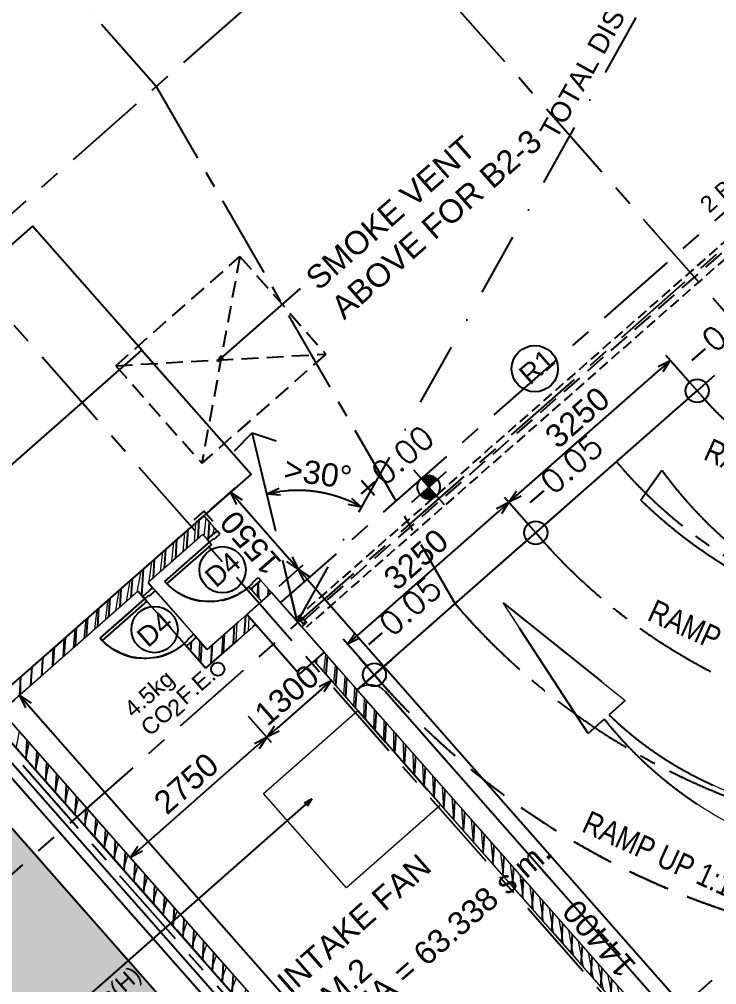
# Model space of a CAD drawing. Header units: millimetres. Extents: x 833946797 to 834440930, y 817746008 to 818399503.
# Drawn here: x 834320996 to 834331537, y 817934762 to 817949363 of the extents above; entities that cross this region are included whole.
import ezdxf

# ---------------------------------------------------------------- set-up
doc = ezdxf.new("R2010")
doc.units = ezdxf.units.MM
doc.header["$LTSCALE"] = 100
for name, pattern in [('CENTER', [2, 1.25, -0.25, 0.25, -0.25]), ('DASHDOT2', [12.7, 6.35, -3.175, 0, -3.175]), ('Grid Line', [22.225, 12.7, -3.175, 3.175, -3.175]), ('Hidden', [9.525, 6.35, -3.175]), ('HIDDEN2', [4.7625, 3.175, -1.5875]), ('HIDDENX2', [19.05, 12.7, -6.35])]:
    doc.linetypes.add(name, pattern=pattern)
for name, color, linetype in [('+C-160', 160, 'Hidden'), ('A-COLS', 3, 'Continuous'), ('DLN020__', 6, 'Continuous'), ('DLN030_1', 1, 'Continuous'), ('DLN030_2', 1, 'Continuous'), ('DLN0401_', 7, 'Continuous'), ('DLN0403__Room Name', 7, 'Continuous'), ('DLN040__', 3, 'Continuous'), ('DLN060__', 7, 'Continuous'), ('DLN220__', 7, 'Continuous'), ('DLN325__', 7, 'Continuous'), ('DLN580__', 4, 'Continuous'), ('DLN660', 1, 'Continuous'), ('DLN810__', 1, 'Continuous'), ('FITDOOR', 7, 'Continuous'), ('LEVEL', 7, 'Continuous'), ('MOE', 6, 'DASHDOT2')]:
    doc.layers.add(name, color=color, linetype=linetype)
for name, color, linetype, lineweight in [('3B50A-DLN-ARC-DWG-1002-P00-LB02$0$A-WALL', 7, 'Continuous', 9), ('A-DOOR', 6, 'Continuous', 9), ('A-PLINTH', 2, 'Continuous', 9), ('A-WALL', 7, 'Continuous', 9), ('A829_ROAD', 1, 'Continuous', 0), ('CORNER GUARD', 2, 'Continuous', 50), ('Revision', 1, 'Continuous', 9)]:
    doc.layers.add(name, color=color, linetype=linetype, lineweight=lineweight)
doc.styles.add('romans', font='romans.shx')
doc.styles.get("Standard").update_dxf_attribs({"font": 'swiss.ttf'})
doc.styles.add('Swis721tBT', font='swissl.ttf')
doc.dimstyles.new('INTDIM', dxfattribs={"dimtxt": 200, "dimasz": 125, "dimexe": 100, "dimexo": 150, "dimgap": 80, "dimtad": 1, "dimdec": 0, "dimzin": 9, "dimdsep": 46, "dimtxsty": 'Swis721tBT', "dimblk": 'OPEN30', "dimcen": -125, "dimclrd": 256, "dimclre": 256, "dimclrt": 2, "dimaunit": 1, "dimadec": 1, "dimazin": 0, "dimtfac": 0.444444, "dimtdec": 0, "dimtix": 1, "dimtmove": 2, "dimatfit": 3, "dimldrblk": 'OPEN30', "dimfxl": 0, "dimtolj": 1, "dimlwd": -1, "dimlwe": -1, "dimarcsym": 0})
doc.dimstyles.new('INTDIM350', dxfattribs={"dimtxt": 350, "dimasz": 200, "dimexe": 100, "dimexo": 150, "dimgap": 100, "dimtad": 1, "dimdec": 0, "dimzin": 9, "dimdsep": 46, "dimtxsty": 'Swis721tBT', "dimblk": 'OPEN30', "dimcen": -125, "dimclrd": 256, "dimclre": 256, "dimclrt": 2, "dimaunit": 1, "dimadec": 1, "dimazin": 0, "dimtfac": 0.444444, "dimtdec": 0, "dimtix": 1, "dimtmove": 2, "dimatfit": 3, "dimldrblk": 'OPEN30', "dimfxl": 0, "dimtolj": 1, "dimlwd": -1, "dimlwe": -1, "dimarcsym": 0})
pattern_1 = [(86.350195828, (-1e-07, 1e-07), (-158.428018635, 10.105711821), [])]

# ---------------------------------------------------------------- blocks, each defined once
blk = doc.blocks.new('_Open30')
at = {"color": 0, "linetype": 'ByBlock', "lineweight": -2}
for p, q in [((-1, 0.268), (0, 0)), ((0, 0), (-1, -0.268)), ((0, 0), (-1, 0))]:
    blk.add_line(p, q, dxfattribs=at)
blk = doc.blocks.new('*D31')
at = {"layer": 'Defpoints', "color": 0}
for p in [(834269377, 817985820), (834268235, 817984815), (834325665, 817921862)]:
    blk.add_point(p, dxfattribs=at)
at = {"layer": 'DLN030_1', "linetype": 'Continuous'}
for p, q in [((834269264, 817985721), (834268160, 817984749)), ((834324391, 817921007), (834268367, 817984665)), ((834325552, 817921763), (834324448, 817920791))]:
    blk.add_line(p, q, dxfattribs=at)
at = {"layer": 'DLN030_1', "xscale": 200, "yscale": 200, "zscale": 200}
for p, rotation in [((834268235, 817984815), 131.3501965874743), ((834324523, 817920857), 311.3501965874743)]:
    blk.add_blockref('_Open30', p, dxfattribs=dict(at, rotation=rotation))
at = {"layer": 'DLN030_1', "color": 2, "insert": (834295471, 817953436), "char_height": 400, "attachment_point": 5, "rotation": 311.3502, "style": 'Swis721tBT'}
blk.add_mtext('\\A1;85200', dxfattribs=at)
blk = doc.blocks.new('*D87')
at = {"layer": 'Defpoints', "color": 0}
for p in [(834269376, 817985821), (834268235, 817984816), (834325664, 817921862)]:
    blk.add_point(p, dxfattribs=at)
at = {"layer": 'DLN030_1', "linetype": 'Continuous'}
for p, q in [((834269264, 817985721), (834268159, 817984750)), ((834324391, 817921007), (834268367, 817984666)), ((834325552, 817921763), (834324448, 817920791))]:
    blk.add_line(p, q, dxfattribs=at)
at = {"layer": 'DLN030_1', "xscale": 200, "yscale": 200, "zscale": 200}
for p, rotation in [((834268235, 817984816), 131.3501965866839), ((834324523, 817920857), 311.3501965866839)]:
    blk.add_blockref('_Open30', p, dxfattribs=dict(at, rotation=rotation))
at = {"layer": 'DLN030_1', "color": 2, "insert": (834295471, 817953436), "char_height": 400, "attachment_point": 5, "rotation": 311.3502, "style": 'Swis721tBT'}
blk.add_mtext('\\A1;85200', dxfattribs=at)
blk = doc.blocks.new('DLN_Parking - Parking - 2500 x 5000 _WL_-V1-Car Park_B2_F')
at = {"layer": 'DLN660'}
for p, q in [((0, 0), (0, 5000)), ((0, 5000), (2500, 5000)), ((2500, 5000), (2500, 0))]:
    blk.add_line(p, q, dxfattribs=at)
blk = doc.blocks.new('DR1CD')
at = {"layer": 'FITDOOR'}
for p, q in [((0, 1), (45, 1)), ((0, 1), (0, 0)), ((45, 0), (45, 1)), ((0, 0), (45, 0))]:
    blk.add_line(p, q, dxfattribs=at)
blk = doc.blocks.new('DR1CM')
at = {"layer": 'FITDOOR', "color": 6}
blk.add_arc((0, 0), 1, 0, 90, dxfattribs=at)
blk = doc.blocks.new('DLN-Single Door - Opening 2 - 950 x2138 _WH_-1922936-Car Park_B2_F')
at = {"layer": 'A-WALL', "lineweight": 25}
for p, q in [((-500, -100), (-500, 100)), ((500, -100), (500, 100))]:
    blk.add_line(p, q, dxfattribs=at)
at = {"layer": 'FITDOOR'}
for p, q in [((-437, 100), (-500, 100)), ((-500, 63), (-500, 100)), ((-488, 63), (-500, 63)), ((-437, -25), (-437, 100)), ((438, 100), (500, 100)), ((438, -25), (438, 100)), ((488, 63), (500, 63)), ((500, 63), (500, 100)), ((-500, -100), (-500, -63)), ((-488, -63), (-500, -63)), ((-450, -100), (-500, -100)), ((-450, -100), (-450, -25)), ((-437, -25), (-450, -25)), ((438, -25), (450, -25)), ((450, -100), (450, -25)), ((450, -100), (500, -100)), ((488, -63), (500, -63)), ((500, -100), (500, -63))]:
    blk.add_line(p, q, dxfattribs=at)
at = {"layer": 'DLN325__', "extrusion": (0, 0, -1), "yscale": 899.9999999999994, "zscale": -0.9999999999999993, "rotation": 179.9999999980843}
blk.add_blockref('DR1CD', (450, -100), dxfattribs=at)
at = {"layer": 'DLN325__', "extrusion": (0, 0, -1), "xscale": 899.9999999999986, "yscale": 899.9999999999986, "zscale": -899.9999999999986, "rotation": 179.9999999980843}
blk.add_blockref('DR1CM', (450, -100), dxfattribs=at)
blk = doc.blocks.new('DLN-Single Door - Opening 5 -  950 x 2025 _WH_-1665005-Car Park_B2_F')
at = {"layer": 'A-DOOR', "rotation": 359.9999999999991}
blk.add_blockref('DLN-Single Door - Opening 2 - 950 x2138 _WH_-1922936-Car Park_B2_F', (5, 0), dxfattribs=at)
blk = doc.blocks.new('*D78')
at = {"layer": 'Defpoints', "color": 0}
for p in [(834328397, 817942058), (834328802, 817941597), (834326363, 817939450)]:
    blk.add_point(p, dxfattribs=at)
at = {"layer": 'DLN030_2', "linetype": 'Continuous'}
for p, q in [((834328703, 817941709), (834328331, 817942133)), ((834326107, 817940043), (834328247, 817941925)), ((834326264, 817939562), (834325891, 817939986))]:
    blk.add_line(p, q, dxfattribs=at)
at = {"layer": 'DLN030_2', "xscale": 200, "yscale": 200, "zscale": 200}
for p, rotation in [((834328397, 817942058), 41.35019207425398), ((834325957, 817939910), 221.350192074254)]:
    blk.add_blockref('_Open30', p, dxfattribs=dict(at, rotation=rotation))
at = {"layer": 'DLN030_2', "color": 2, "insert": (834326992, 817941194), "char_height": 350, "attachment_point": 5, "rotation": 41.3502, "style": 'Swis721tBT'}
blk.add_mtext('\\A1;3250', dxfattribs=at)
blk = doc.blocks.new('*D79')
at = {"layer": 'Defpoints', "color": 0}
for p in [(834330836, 817944205), (834331242, 817943744), (834328802, 817941597)]:
    blk.add_point(p, dxfattribs=at)
at = {"layer": 'DLN030_2', "linetype": 'Continuous'}
for p, q in [((834331143, 817943856), (834330770, 817944280)), ((834328547, 817942190), (834330686, 817944073)), ((834328703, 817941709), (834328331, 817942133))]:
    blk.add_line(p, q, dxfattribs=at)
at = {"layer": 'DLN030_2', "xscale": 200, "yscale": 200, "zscale": 200}
for p, rotation in [((834330836, 817944205), 41.35019207425398), ((834328397, 817942058), 221.350192074254)]:
    blk.add_blockref('_Open30', p, dxfattribs=dict(at, rotation=rotation))
at = {"layer": 'DLN030_2', "color": 2, "insert": (834329432, 817943341), "char_height": 350, "attachment_point": 5, "rotation": 41.3502, "style": 'Swis721tBT'}
blk.add_mtext('\\A1;3250', dxfattribs=at)
blk = doc.blocks.new('ELEX')
at = {"layer": 'LEVEL'}
for p, q in [((0, 0.5), (0, -0.5)), ((0.5, 0), (-0.5, 0))]:
    blk.add_line(p, q, dxfattribs=at)
blk.add_circle((0, 0), 0.25, dxfattribs=at)
at = {"layer": 'LEVEL', "style": 'romans'}
blk.add_attdef('ELEX', (0.257, 0.354), '', height=0.5, dxfattribs=at)
blk = doc.blocks.new('*X5')
at = {"color": 0}
for p, q in [((45956, 42700), (46156, 42700)), ((45956, 42694), (46156, 42694)), ((45957, 42688), (46156, 42688)), ((45957, 42681), (46156, 42681)), ((45958, 42675), (46156, 42675)), ((45959, 42669), (46156, 42669)), ((45960, 42662), (46156, 42662)), ((45962, 42656), (46156, 42656)), ((45964, 42650), (46156, 42650)), ((45965, 42644), (46156, 42644)), ((45968, 42638), (46156, 42638)), ((45970, 42631), (46156, 42631)), ((45973, 42625), (46156, 42625)), ((45975, 42619), (46156, 42619)), ((45978, 42612), (46156, 42612)), ((45982, 42606), (46156, 42606)), ((45986, 42600), (46156, 42600)), ((45990, 42594), (46156, 42594)), ((45994, 42588), (46156, 42588)), ((45999, 42581), (46156, 42581)), ((46004, 42575), (46156, 42575)), ((46009, 42569), (46156, 42569)), ((46015, 42562), (46156, 42562)), ((46022, 42556), (46156, 42556)), ((46029, 42550), (46156, 42550)), ((46037, 42544), (46156, 42544)), ((46047, 42538), (46156, 42538)), ((46057, 42531), (46156, 42531)), ((46069, 42525), (46156, 42525)), ((46083, 42519), (46156, 42519)), ((46102, 42512), (46156, 42512)), ((46133, 42506), (46156, 42506))]:
    blk.add_line(p, q, dxfattribs=at)
blk = doc.blocks.new('*X4')
at = {"color": 0}
for p, q in [((46156, 42900), (46200, 42900)), ((46156, 42894), (46222, 42894)), ((46156, 42888), (46238, 42888)), ((46156, 42881), (46250, 42881)), ((46156, 42875), (46261, 42875)), ((46156, 42869), (46271, 42869)), ((46156, 42862), (46279, 42862)), ((46156, 42856), (46287, 42856)), ((46156, 42850), (46294, 42850)), ((46156, 42844), (46300, 42844)), ((46156, 42838), (46306, 42838)), ((46156, 42831), (46311, 42831)), ((46156, 42825), (46316, 42825)), ((46156, 42819), (46320, 42819)), ((46156, 42812), (46324, 42812)), ((46156, 42806), (46328, 42806)), ((46156, 42800), (46332, 42800)), ((46156, 42794), (46335, 42794)), ((46156, 42788), (46338, 42788)), ((46156, 42781), (46341, 42781)), ((46156, 42775), (46343, 42775)), ((46156, 42769), (46345, 42769)), ((46156, 42762), (46347, 42762)), ((46156, 42756), (46349, 42756)), ((46156, 42750), (46351, 42750)), ((46156, 42744), (46352, 42744)), ((46156, 42738), (46353, 42738)), ((46156, 42731), (46354, 42731)), ((46156, 42725), (46355, 42725)), ((46156, 42719), (46355, 42719)), ((46156, 42712), (46356, 42712)), ((46156, 42706), (46356, 42706))]:
    blk.add_line(p, q, dxfattribs=at)
blk = doc.blocks.new('ELFIN')
at = {"layer": 'LEVEL'}
for p, q in [((0, 0.5), (0, 0)), ((0, 0), (-0.5, 0)), ((0, 0), (0, -0.5)), ((0.5, 0), (0, 0))]:
    blk.add_line(p, q, dxfattribs=at)
for start, end in [(90, 180), (0, 90), (180, 270), (270, 0)]:
    blk.add_arc((0, 0), 0.25, start, end, dxfattribs=at)
at = {"layer": 'LEVEL', "xscale": 0.00125, "yscale": 0.00125, "zscale": 0.00125}
for name in ['*X4', '*X5']:
    blk.add_blockref(name, (-57.695, -53.381), dxfattribs=at)
at = {"layer": 'LEVEL', "style": 'romans'}
blk.add_attdef('ELFIN', (0.254, 0.347), '', height=0.5, dxfattribs=at)
blk = doc.blocks.new('CORNER GUARD')
at = {"layer": 'CORNER GUARD', "color": 0, "const_width": 20}
blk.add_lwpolyline([(-150, -50), (50, -50), (50, 150)], dxfattribs=at)
at = {"layer": 'Defpoints', "color": 0}
blk.add_lwpolyline([(-150, 0), (0, 0), (0, 150)], dxfattribs=at)
blk = doc.blocks.new('*D106')
at = {"layer": 'Defpoints', "color": 0, "ltscale": 1.5}
for p in [(834334355, 817956590, 0), (834324515, 817943109, 0), (834325714, 817942170), (834325198, 817940249, 0), (834325198, 817940249, 0)]:
    blk.add_point(p, dxfattribs=at)
at = {"layer": 'MOE', "linetype": 'Continuous', "ltscale": 1.5}
blk.add_arc((834325198, 817940249), 1989, 66.5005, 97.6704, dxfattribs=at)
at = {"layer": 'MOE', "ltscale": 1.5, "xscale": 200, "yscale": 200, "zscale": 200}
for p, rotation in [((834324736, 817942184), 190.5522464607608), ((834326170, 817941984), 333.6185792640462)]:
    blk.add_blockref('_Open30', p, dxfattribs=dict(at, rotation=rotation))
at = {"layer": 'MOE', "color": 2, "ltscale": 1.5, "insert": (834325511, 817942496), "char_height": 350, "attachment_point": 5, "rotation": 352.0854, "style": 'Swis721tBT'}
blk.add_mtext('\\A1;{\\C1;>30%%D}', dxfattribs=at)
blk = doc.blocks.new('A$C029C5A43')
at = {"layer": '+C-160'}
for p, q in [((22171, 90066), (22171, 6566)), ((22371, 6566), (22371, 90066)), ((21521, 46116, 0), (21521, 6065, 0)), ((22021, 45595, 0), (22021, 6566, 0)), ((27771, 28065), (22771, 28065)), ((27771, 25565), (27771, 28065)), ((22771, 25565), (27771, 25565)), ((22771, 25565), (27771, 25565)), ((27771, 25565), (27771, 23065)), ((26671, 23115), (26871, 23115)), ((26871, 23115), (26871, 22915)), ((27771, 23065), (22771, 23065)), ((22936, 22865), (23135, 23064)), ((23160, 22865), (23360, 23064)), ((23384, 22865), (23584, 23064)), ((23609, 22865), (23809, 23064)), ((23833, 22865), (24033, 23064)), ((24058, 22865), (24258, 23064)), ((24282, 22865), (24482, 23064)), ((24507, 22865), (24707, 23064)), ((24731, 22865), (24931, 23064)), ((24956, 22865), (25156, 23064)), ((25180, 22865), (25380, 23064)), ((25321, 22781), (25605, 23064)), ((25629, 22865), (25829, 23064)), ((25854, 22865), (26054, 23064)), ((26078, 22865), (26278, 23064)), ((26303, 22865), (26503, 23064)), ((26528, 22865), (26727, 23064)), ((26647, 22759), (26821, 22934)), ((26671, 23065), (26821, 23065)), ((26821, 23065), (26821, 22915)), ((25321, 22865), (25321, 22740)), ((25521, 22865), (25521, 22740)), ((24421, 22710), (24421, 22665)), ((24421, 22710), (25321, 22710)), ((25321, 22665), (24421, 22665)), ((25321, 22760), (25358, 22760)), ((25321, 22710), (25321, 22760)), ((25321, 21810), (25321, 22710)), ((25321, 22710), (25396, 22710)), ((25321, 22710), (25321, 22665)), ((25358, 22748), (25358, 22760)), ((25396, 22697), (25396, 22710)), ((25396, 22697), (25521, 22697)), ((25483, 22748), (25483, 22760)), ((25483, 22760), (25521, 22760)), ((25521, 22697), (25521, 22760)), ((25521, 22697), (25521, 21822)), ((25721, 22710), (25721, 22665)), ((25721, 22710), (26621, 22710)), ((26621, 22665), (25721, 22665)), ((26621, 22760), (26658, 22760)), ((26621, 22710), (26621, 22760)), ((26621, 22710), (26696, 22710)), ((26621, 22710), (26621, 22665)), ((26658, 22748), (26658, 22760)), ((26696, 22697), (26696, 22710)), ((26696, 22697), (26821, 22697)), ((26783, 22748), (26783, 22760)), ((26783, 22760), (26821, 22760)), ((26821, 22697), (26821, 22760)), ((22372, 22076), (22571, 22276)), ((22372, 21852), (22571, 22051)), ((22372, 21627), (22571, 21827)), ((25321, 21810), (25321, 21760)), ((25321, 21810), (25396, 21810)), ((25321, 21790), (25321, 21316)), ((25321, 21760), (25358, 21760)), ((25321, 21658), (25422, 21759)), ((25358, 21772), (25358, 21760)), ((25396, 21822), (25521, 21822)), ((25396, 21822), (25396, 21810)), ((25483, 21772), (25483, 21760)), ((25483, 21760), (25521, 21760)), ((25521, 21822), (25521, 21760)), ((25521, 21790), (25521, 21516)), ((26621, 21810), (26621, 21760)), ((26621, 21810), (26696, 21810)), ((26621, 21760), (26658, 21760)), ((26621, 21611), (26769, 21759)), ((26658, 21772), (26658, 21760)), ((26696, 21822), (26821, 21822)), ((26696, 21822), (26696, 21810)), ((26783, 21772), (26783, 21760)), ((26783, 21760), (26821, 21760)), ((26821, 21822), (26821, 21760)), ((25321, 21434), (25521, 21634)), ((22372, 21403), (22571, 21602)), ((25427, 21315), (25627, 21515)), ((25521, 21516), (26321, 21516)), ((25652, 21315), (25852, 21515)), ((25876, 21315), (26076, 21515)), ((26101, 21315), (26301, 21515)), ((26321, 20316, 0), (26321, 21516, 0)), ((26321, 21516, 0), (26821, 21516, 0)), ((26321, 20316, 0), (26321, 21516, 0)), ((26321, 21516, 0), (26821, 21516, 0)), ((26750, 21515), (26821, 21587)), ((26821, 21516, 0), (26821, 20316, 0)), ((26821, 21516, 0), (26821, 20316, 0)), ((22372, 21178), (22571, 21378)), ((25321, 21316), (26321, 21316)), ((22372, 20954), (22571, 21153)), ((22372, 20729), (22571, 20929)), ((26821, 20927), (26921, 20927)), ((26821, 20827), (26821, 20927)), ((26921, 20902), (26871, 20902)), ((26871, 20902), (26871, 20852)), ((26921, 20927), (26921, 20902)), ((26921, 20827), (26821, 20827)), ((26871, 20852), (26921, 20852)), ((26921, 20852), (26921, 20827)), ((22372, 20505), (22571, 20704)), ((22372, 20280), (22571, 20480)), ((26821, 20316, 0), (26321, 20316, 0)), ((26821, 20316, 0), (26321, 20316, 0)), ((26621, 20264), (26672, 20315)), ((22372, 20056), (22571, 20255)), ((26621, 20040), (26821, 20240)), ((27167, 19707), (27167, 20271)), ((27367, 20171), (30217, 20171)), ((30417, 19707), (30417, 20271)), ((30417, 19707), (30417, 20271)), ((30617, 20171), (33467, 20171)), ((33667, 19707), (33667, 20271)), ((22372, 19831), (22571, 20031)), ((26621, 19815), (26821, 20015)), ((22372, 19607), (22571, 19806)), ((26621, 19591), (26821, 19791)), ((22372, 19382), (22571, 19582)), ((26621, 19366), (26821, 19566)), ((26821, 19557), (33667, 19557)), ((33667, 19415), (33667, 19557)), ((22372, 19158), (22571, 19357)), ((26621, 19142), (26821, 19342)), ((26621, 19315), (26621, 17415)), ((22372, 18933), (22571, 19133)), ((27121, 7415), (27121, 19257)), ((26621, 18917), (26821, 19117)), ((22372, 18709), (22571, 18908)), ((26621, 18693), (26821, 18893)), ((22372, 18484), (22571, 18684)), ((26621, 18468), (26821, 18668)), ((22372, 18260), (22571, 18459)), ((26621, 18244), (26821, 18444)), ((22372, 18035), (22571, 18235)), ((26621, 18019), (26821, 18219)), ((22372, 17811), (22571, 18010)), ((26621, 17795), (26821, 17995)), ((22372, 17586), (22571, 17786)), ((26621, 17570), (26821, 17770)), ((22372, 17362), (22571, 17561)), ((26621, 17346), (26821, 17546)), ((26621, 17121), (26821, 17321)), ((26621, 16896), (26821, 17096)), ((26621, 16672), (26821, 16872)), ((26621, 16447), (26821, 16647)), ((26621, 16223), (26821, 16423)), ((26621, 15998), (26821, 16198)), ((26621, 15774), (26821, 15974)), ((26621, 15549), (26821, 15749)), ((26621, 15325), (26821, 15525)), ((26621, 15100), (26821, 15300)), ((26621, 14876), (26821, 15076)), ((26621, 14651), (26821, 14851)), ((26621, 14427), (26821, 14627)), ((26621, 14202), (26821, 14402)), ((26621, 13978), (26821, 14178)), ((26621, 13753), (26821, 13953)), ((26621, 13529), (26821, 13729))]:
    blk.add_line(p, q, dxfattribs=at)
at = {"layer": '+C-160', "lineweight": 18}
for p, q in [((22371, 45349, 0), (22372, 6566, 0)), ((26821, 23065), (22372, 23065, 0)), ((26821, 23065), (26821, 22760)), ((22571, 22865), (22571, 6566)), ((25321, 22865), (22571, 22865)), ((22571, 7766), (22571, 22865)), ((26621, 22865), (25521, 22865)), ((26621, 22865), (26621, 22760)), ((26821, 22697), (26821, 22865)), ((26621, 22760), (26821, 22760)), ((26821, 21760), (26621, 21760)), ((26621, 21760), (26621, 21516)), ((26621, 21760), (26621, 21516)), ((26821, 21760), (26821, 21516)), ((26321, 21516), (26821, 21516)), ((26321, 20316), (26321, 21516)), ((26821, 21516), (26821, 20316)), ((26821, 20316), (26321, 20316)), ((26621, 13315), (26621, 20316)), ((26821, 13315), (26821, 20316))]:
    blk.add_line(p, q, dxfattribs=at)
at = {"layer": '+C-160', "linetype": 'HIDDENX2', "ltscale": 0.2}
for p, q in [((27321, 25649, 0), (29821, 25649, 0)), ((27321, 25649, 0), (27321, 23682, 0)), ((27321, 25649, 0), (29821, 23682, 0)), ((29821, 25649, 0), (27321, 23682, 0)), ((29821, 25649, 0), (29821, 23682, 0)), ((29821, 23682, 0), (27321, 23682, 0))]:
    blk.add_line(p, q, dxfattribs=at)
at = {"layer": '+C-160', "ltscale": 1.5}
for p, q in [((26821, 20927), (28198, 23525)), ((27815, 23497), (28198, 23525)), ((28198, 23525), (28389, 23193))]:
    blk.add_line(p, q, dxfattribs=at)
at = {"layer": '+C-160', "lineweight": 25}
for p, q in [((25321, 22760), (25521, 22760)), ((26621, 22760), (26821, 22760)), ((25321, 21760), (25521, 21760)), ((26621, 21760), (26821, 21760))]:
    blk.add_line(p, q, dxfattribs=at)
at = {"layer": '+C-160', "linetype": 'ByBlock', "lineweight": -2}
for p, q in [((27897, 22536, 0), (27752, 22684, 0)), ((27752, 22684, 0), (27951, 22628, 0)), ((27752, 22684, 0), (27924, 22582, 0)), ((28697, 21587, 0), (28621, 21772, 0)), ((28671, 21792, 0), (28697, 21587, 0)), ((28697, 21587, 0), (28572, 21752, 0)), ((27167, 20171), (27367, 20225)), ((27367, 20117), (27167, 20171)), ((27167, 20171), (27367, 20171)), ((30217, 20225), (30417, 20171)), ((30417, 20171), (30217, 20117)), ((30417, 20171), (30217, 20171)), ((30417, 20171), (30617, 20225)), ((30617, 20117), (30417, 20171)), ((30417, 20171), (30617, 20171)), ((33467, 20225), (33667, 20171)), ((33667, 20171), (33467, 20117)), ((33667, 20171), (33467, 20171))]:
    blk.add_line(p, q, dxfattribs=at)
at = {"layer": '+C-160', "linetype": 'Hidden', "ltscale": 0.25}
for p, q in [((37221, 20977), (26871, 20977)), ((37221, 20777), (26871, 20777))]:
    blk.add_line(p, q, dxfattribs=at)
at = {"layer": '+C-160', "linetype": 'Hidden', "ltscale": 0.5}
blk.add_line((37221, 20877), (26871, 20877), dxfattribs=at)
at = {"layer": '+C-160', "linetype": 'HIDDEN2'}
blk.add_line((33667, 19557), (33667, 19615), dxfattribs=at)
at = {"layer": '+C-160', "linetype": 'Hidden'}
blk.add_line((27167, 19415), (27167, 19557), dxfattribs=at)
at = {"layer": '+C-160', "linetype": 'CENTER', "ltscale": 10}
for p, q in [((28792, 19415), (28792, 19557)), ((30417, 19415), (30417, 19557)), ((32042, 19415), (32042, 19557))]:
    blk.add_line(p, q, dxfattribs=at)
at = {"layer": '+C-160', "ltscale": 3}
for p, q in [((29006, 16752), (29347, 19090)), ((29347, 19090), (29756, 16763)), ((32471, 19003), (31935, 18879)), ((29331, 16757), (29006, 16752)), ((29756, 16763), (29430, 16758))]:
    blk.add_line(p, q, dxfattribs=at)
at = {"layer": '+C-160'}
for centre, radius, end in [((25321, 22710), 900, 270), ((26621, 22710), 900, 270), ((39167, 19415), 5500, 280.9535)]:
    blk.add_arc(centre, radius, 180, end, dxfattribs=at)
at = {"layer": '+C-160', "ltscale": 1.5}
blk.add_arc((26821, 20927, 0), 1989, 25.1503, 56.3202, dxfattribs=at)
at = {"layer": '+C-160', "lineweight": 18}
blk.add_arc((26821, 19257), 300, 360, 90, dxfattribs=at)
at = {"layer": '+C-160', "linetype": 'Hidden'}
blk.add_arc((39167, 19415), 12000, 180, 270, dxfattribs=at)
at = {"layer": '+C-160', "linetype": 'CENTER', "ltscale": 10}
for radius, end in [(10375, 276.1281), (8750, 276.1281), (7125, 280.9535)]:
    blk.add_arc((39167, 19415), radius, 180, end, dxfattribs=at)
at = {"layer": '+C-160', "ltscale": 3}
for centre, radius, start, end in [((39014, 18415), 6569, 174.8623, 202.9267), ((39323, 19466), 7411, 184.5393, 209.5367), ((35451, 16464), 6126, 177.2661, 204.7718), ((34881, 17196), 5469, 184.5947, 215.37)]:
    blk.add_arc(centre, radius, start, end, dxfattribs=at)
blk = doc.blocks.new('*D169')
at = {"layer": 'Defpoints', "color": 0}
for p in [(834325452, 817939658), (834324358, 817938933), (834324736, 817938504)]:
    blk.add_point(p, dxfattribs=at)
at = {"layer": 'DLN030_2', "linetype": 'Continuous'}
for p, q in [((834325551, 817939546), (834325778, 817939288)), ((834325562, 817939231), (834324886, 817938636)), ((834324457, 817938821), (834324802, 817938429))]:
    blk.add_line(p, q, dxfattribs=at)
at = {"layer": 'DLN030_2', "xscale": 200, "yscale": 200, "zscale": 200}
for p, rotation in [((834325712, 817939363), 41.35019583601527), ((834324736, 817938504), 221.3501958360152)]:
    blk.add_blockref('_Open30', p, dxfattribs=dict(at, rotation=rotation))
at = {"layer": 'DLN030_2', "color": 2, "insert": (834325039, 817939144), "char_height": 350, "attachment_point": 5, "rotation": 41.3502, "style": 'Swis721tBT'}
blk.add_mtext('\\A1;1300', dxfattribs=at)
blk = doc.blocks.new('*D170')
at = {"layer": 'Defpoints', "color": 0}
for p in [(834324358, 817938933), (834322671, 817936687), (834322748, 817936600)]:
    blk.add_point(p, dxfattribs=at)
at = {"layer": 'DLN030_2', "linetype": 'Continuous'}
for p, q in [((834324457, 817938821), (834324802, 817938429)), ((834324586, 817938372), (834322822, 817936819)), ((834322649, 817936713), (834322605, 817936762))]:
    blk.add_line(p, q, dxfattribs=at)
at = {"layer": 'DLN030_2', "xscale": 200, "yscale": 200, "zscale": 200}
for p, rotation in [((834324736, 817938504), 41.35019583601527), ((834322671, 817936687), 221.3501958360152)]:
    blk.add_blockref('_Open30', p, dxfattribs=dict(at, rotation=rotation))
at = {"layer": 'DLN030_2', "color": 2, "insert": (834323519, 817937806), "char_height": 350, "attachment_point": 5, "rotation": 41.3502, "style": 'Swis721tBT'}
blk.add_mtext('\\A1;2750', dxfattribs=at)
blk = doc.blocks.new('*D171')
at = {"layer": 'Defpoints', "color": 0}
for p in [(834323785, 817941854, 0), (834325213, 817941047), (834324809, 817940691)]:
    blk.add_point(p, dxfattribs=at)
at = {"layer": 'DLN030_2', "linetype": 'Continuous'}
for p, q in [((834323898, 817941953), (834324265, 817942276)), ((834324322, 817942060), (834325081, 817941197)), ((834324922, 817940790), (834325288, 817941113))]:
    blk.add_line(p, q, dxfattribs=at)
at = {"layer": 'DLN030_2', "xscale": 200, "yscale": 200, "zscale": 200}
for p, rotation in [((834324190, 817942210), 131.3501958360153), ((834325213, 817941047), 311.3501958360153)]:
    blk.add_blockref('_Open30', p, dxfattribs=dict(at, rotation=rotation))
at = {"layer": 'DLN030_2', "color": 2, "insert": (834324492, 817941444), "char_height": 350, "attachment_point": 5, "rotation": 131.3502, "style": 'Swis721tBT'}
blk.add_mtext('\\A1;1550', dxfattribs=at)
blk = doc.blocks.new('*D172')
at = {"layer": 'Defpoints', "color": 0}
for p in [(834324809, 817940691), (834334727, 817930237), (834334581, 817930109)]:
    blk.add_point(p, dxfattribs=at)
at = {"layer": 'DLN030_2', "linetype": 'Continuous'}
for p, q in [((834324922, 817940790), (834325288, 817941113)), ((834325345, 817940897), (834334595, 817930387)), ((834334694, 817930208), (834334802, 817930303))]:
    blk.add_line(p, q, dxfattribs=at)
at = {"layer": 'DLN030_2', "xscale": 200, "yscale": 200, "zscale": 200}
for p, rotation in [((834325213, 817941047), 131.3501958360153), ((834334727, 817930237), 311.3501958360153)]:
    blk.add_blockref('_Open30', p, dxfattribs=dict(at, rotation=rotation))
at = {"layer": 'DLN030_2', "color": 2, "insert": (834329760, 817935457), "char_height": 350, "attachment_point": 5, "rotation": 131.3502, "style": 'Swis721tBT'}
blk.add_mtext('\\A1;14400', dxfattribs=at)
blk = doc.blocks.new('*D173')
at = {"layer": 'Defpoints', "color": 0}
for p in [(834321001, 817939137), (834330976, 817927803), (834330703, 817927562)]:
    blk.add_point(p, dxfattribs=at)
at = {"layer": 'DLN030_2', "linetype": 'Continuous'}
for p, q in [((834320888, 817939038), (834320926, 817939071)), ((834321133, 817938987), (834330844, 817927953)), ((834330815, 817927661), (834331051, 817927869))]:
    blk.add_line(p, q, dxfattribs=at)
at = {"layer": 'DLN030_2', "xscale": 200, "yscale": 200, "zscale": 200}
for p, rotation in [((834321001, 817939137), 131.3501958360153), ((834330976, 817927803), 311.3501958360153)]:
    blk.add_blockref('_Open30', p, dxfattribs=dict(at, rotation=rotation))
at = {"layer": 'DLN030_2', "color": 2, "insert": (834325779, 817933285), "char_height": 350, "attachment_point": 5, "rotation": 131.3502, "style": 'Swis721tBT'}
blk.add_mtext('\\A1;15099', dxfattribs=at)

msp = doc.modelspace()

# ---------------------------------------------------------------- hatches: boundary and pattern name
at = {"layer": 'A-WALL'}
h = msp.add_hatch(dxfattribs=at)
h.set_pattern_fill('ANSI31', scale=50)
h.set_pattern_definition(pattern_1)
h.paths.add_polyline_path([(834330553.7, 817927430), (834330702.9, 817927561.3), (834320727.3, 817938896.4), (834322791.9, 817940712.9), (834322861.3, 817940634.1), (834323011.4, 817940766.2), (834322942, 817940845), (834323767.5, 817941572.1), (834323837.2, 817941492.9), (834323987.3, 817941625.1), (834323785.8, 817941854), (834320445.8, 817938914.5)])
h = msp.add_hatch(dxfattribs=at)
h.set_pattern_fill('ANSI31', scale=50)
h.set_pattern_definition(pattern_1)
h.paths.add_polyline_path([(834324659.2, 817940558.9), (834324809.3, 817940691.1), (834324648, 817940874.4), (834324497.8, 817940742.3)])
h = msp.add_hatch(dxfattribs=at)
h.set_pattern_fill('ANSI31', scale=50)
h.set_pattern_definition(pattern_1)
h.paths.add_polyline_path([(834323815.4, 817939550), (834324566.1, 817940210.6), (834324433.9, 817940360.7), (834323833.4, 817939832.2), (834323672.1, 817940015.5), (834323521.9, 817939883.4)])
h = msp.add_hatch(dxfattribs=at)
h.set_pattern_fill('ANSI31', scale=50)
h.set_pattern_definition(pattern_1)
h.paths.add_polyline_path([(834330076.8, 817934403), (834330227, 817934535.2), (834325602.1, 817939790.3), (834325451.9, 817939658.1)])
at = {"layer": 'DLN060__'}
h = msp.add_hatch(dxfattribs=at)
h.set_pattern_fill('EARTH', color=251, scale=150, angle=45)
h.set_pattern_definition([(86.35019583, (1453154.1, 238293.2), (-889.9338409, 1011.2023827), [952.5, -952.5]), (86.35019583, (1452797.6, 238315.9), (-889.9338409, 1011.2023827), [952.5, -952.5]), (86.35019583, (1452441.2, 238338.6), (-889.9338409, 1011.2023827), [952.5, -952.5]), (176.35019583, (1452329.9, 238465), (-1011.2023827, -889.9338409), [952.5, -952.5]), (176.35019583, (1452352.65, 238821.5), (-1011.2023827, -889.9338409), [952.5, -952.5]), (176.35019583, (1452375.4, 239178), (-1011.2023827, -889.9338409), [952.5, -952.5])])
edge = h.paths.add_edge_path()
edge.add_line((834303001.7, 817954269.4), (834304578.4, 817955656.4))
edge.add_line((834304578.4, 817955656.4), (834331037.8, 817925591.5))
edge.add_line((834331037.8, 817925591.5), (834375206.5, 817964463.2))
edge.add_line((834375206.5, 817964463.2), (834374060.9, 817980844.8))
edge.add_line((834374060.9, 817980844.8), (834339581.5, 818020021.9))
edge.add_arc((834332615.9, 818013881.7), 9285.6, 41.39677, 99.60462)
edge.add_line((834331066.6, 818023037.1), (834322069.8, 818033259.9))
edge.add_line((834322069.8, 818033259.9), (834273725.6, 817990713.5))
edge.add_line((834273725.6, 817990713.5), (834304578.4, 817955656.4))
edge.add_line((834304578.4, 817955656.4), (834303001.7, 817954269.4))
edge.add_line((834303001.7, 817954269.4), (834270761.5, 817990902.8))
edge.add_line((834270761.5, 817990902.8), (834322258.6, 818036224.1))
edge.add_line((834322258.6, 818036224.1), (834331970.3, 818025189))
edge.add_arc((834332622.3, 818013717.3), 11490.2, 42.02614, 93.25305, ccw=False)
edge.add_line((834341157.7, 818021409.6), (834375550.8, 817982329.9))
edge.add_line((834375550.8, 817982329.9), (834377279, 817963489.7))
edge.add_line((834377279, 817963489.7), (834330848.8, 817922627.7))
edge.add_line((834330848.8, 817922627.7), (834303001.7, 817954269.4))

# ---------------------------------------------------------------- linework, layer by layer
at = {"layer": '3B50A-DLN-ARC-DWG-1002-P00-LB02$0$A-WALL', "lineweight": 18}
msp.add_line((834305722.7, 817955642.8, -0.1), (834331346.2, 817926529.5, -0.1), dxfattribs=at)
at = {"layer": 'A-COLS', "color": 5}
msp.add_line((834305297.3, 817955596.4, -0.1), (834331082.6, 817926297.5, -0.1), dxfattribs=at)
at = {"layer": 'A-COLS', "color": 5, "elevation": -0.1}
msp.add_lwpolyline([(834304578.2, 817955656.7), (834331037.8, 817925591.5), (834375206.5, 817964463.2), (834374060.9, 817980844.8)], dxfattribs=at)
at = {"layer": 'A-COLS', "lineweight": 18}
msp.add_lwpolyline([(834324433.7, 817940361), (834324809, 817940691.4), (834325601.8, 817939790.6), (834325226.5, 817939460.2)], close=True, dxfattribs=at)
at = {"layer": 'A-COLS', "elevation": -0.1}
for points in [[(834324809, 817940691.4), (834325601.8, 817939790.6), (834325226.5, 817939460.2), (834324433.7, 817940361)], [(834325601.8, 817939790.6), (834325226.5, 817939460.2), (834324433.7, 817940361), (834324809, 817940691.4)]]:
    msp.add_lwpolyline(points, close=True, dxfattribs=at)
at = {"layer": 'A-PLINTH'}
msp.add_lwpolyline([(834324686.3, 817937652.2), (834326112.6, 817938907.4), (834327367.9, 817937481.1), (834325941.6, 817936225.9)], close=True, dxfattribs=at)
at = {"layer": 'A-WALL', "linetype": 'Hidden', "ltscale": 0.25}
for p, q in [((834332972, 817947157.9), (834325202.4, 817940320.1)), ((834333104.1, 817947007.8), (834325334.5, 817940169.9))]:
    msp.add_line(p, q, dxfattribs=at)
at = {"layer": 'A-WALL', "color": 2, "linetype": 'HIDDEN2'}
msp.add_line((834331242.1, 817943743.8), (834331203.6, 817943787.5), dxfattribs=at)
at = {"layer": 'A-WALL', "lineweight": 18}
for p, q in [((834323785.5, 817941854.3), (834320445.5, 817938914.8, -0.1)), ((834323785.5, 817941854.3), (834323987, 817941625.4)), ((834323836.9, 817941493.2), (834323987, 817941625.4)), ((834324028.3, 817941578.5), (834323917.7, 817941704.2)), ((834323767.5, 817941572.1), (834322941.8, 817940845.3)), ((834323767.5, 817941572.1), (834323836.9, 817941493.2)), ((834324647.7, 817940874.7), (834324497.6, 817940742.6)), ((834324647.7, 817940874.7), (834324809, 817940691.4)), ((834324497.6, 817940742.6), (834324658.9, 817940559.2)), ((834324497.6, 817940742.6), (834324658.9, 817940559.2)), ((834322791.6, 817940713.2), (834320727.3, 817938896.4)), ((834330226.7, 817934535.5), (834325601.8, 817939790.6)), ((834330076.6, 817934403.3), (834325451.7, 817939658.4)), ((834320727.3, 817938896.4), (834331495.5, 817926660.8)), ((834330702.7, 817927561.6), (834320727.3, 817938896.4))]:
    msp.add_line(p, q, dxfattribs=at)
at = {"layer": 'A-WALL'}
for p, q in [((834322941.8, 817940845.3), (834323024.4, 817940751.5)), ((834322791.6, 817940713.2), (834322874.2, 817940619.4)), ((834323833.1, 817939832.5), (834324433.7, 817940361)), ((834323815.1, 817939550.3), (834324565.8, 817940210.9)), ((834323652, 817940038.4), (834323833.1, 817939832.5)), ((834323501.8, 817939906.2), (834323815.1, 817939550.3))]:
    msp.add_line(p, q, dxfattribs=at)
at = {"layer": 'A-WALL', "color": 1}
for p, q in [((834323488.6, 817939921.2), (834322894, 817940596.9)), ((834323052.4, 817940719.6), (834323630.5, 817940062.8))]:
    msp.add_line(p, q, dxfattribs=at)
at = {"layer": 'A829_ROAD', "color": 1, "ltscale": 3, "elevation": 0}
for points in [[(834333159.3, 817940500.7, -0.1230697), (834330710.2, 817942538.1), (834330389.7, 817942091.1, 0.1095063), (834333121.7, 817940409.6), (834332997.5, 817940109.3), (834335075.4, 817939766.5), (834333284.1, 817940802.3), (834333159.3, 817940500.7)], [(834329910.6, 817938843.4, 0.1350955), (834332457, 817937451.1), (834332144.4, 817936998.6, -0.1205956), (834329837.5, 817938777.1), (834329596.7, 817938558.8), (834328307.3, 817940539.2), (834330152.4, 817939062.6), (834329910.6, 817938843.4)]]:
    msp.add_lwpolyline(points, format="xyb", dxfattribs=at)
at = {"layer": 'DLN020__', "linetype": 'Grid Line'}
for p, q in [((834341549, 817933703.7), (834273995.9, 818010462.1)), ((834335393.4, 817928286.3), (834267840.3, 818005044.7)), ((834332165.4, 817925445.5), (834264612.3, 818002203.9)), ((834372812.6, 817992128.7), (834303474.7, 817931106.1)), ((834377503.3, 817986798.8), (834324941.7, 817940540.6)), ((834377767.6, 817986498.6), (834308429.7, 817925476)), ((834383185, 817980342.9), (834313847.1, 817919320.4))]:
    msp.add_line(p, q, dxfattribs=at)
at = {"layer": 'DLN0401_', "color": 0}
for centre in [(834328787.8, 817944079.2), (834328787.8, 817944079.2), (834324067.7, 817941038.4), (834324067.7, 817941038.4), (834323039.3, 817940133.3), (834323039.3, 817940133.3)]:
    msp.add_circle(centre, 350, dxfattribs=at)
at = {"layer": 'DLN060__', "color": 252, "elevation": -0.1}
msp.add_lwpolyline([(834375206.5, 817964463.2), (834374060.9, 817980844.8), (834339581.5, 818020021.9, 0.2600156), (834331066.6, 818023037.1), (834322069.5, 818033260.2), (834273725.4, 817990713.8), (834331037.8, 817925591.5), (834375206.5, 817964463.2)], format="xyb", dxfattribs=at)
at = {"layer": 'DLN060__', "color": 252}
msp.add_lwpolyline([(834374690.4, 817964675.1), (834373573.9, 817980641.3), (834339206.2, 818019691.6, 0.2684144), (834330878.5, 818022494.1), (834322024.5, 818032554.6), (834274431, 817990668.8), (834331082.6, 817926297.5), (834374690.4, 817964675.1)], format="xyb", dxfattribs=at)
at = {"layer": 'DLN220__', "color": 3, "linetype": 'Hidden', "ltscale": 0.5}
msp.add_line((834333038.1, 817947082.8), (834325268.5, 817940245), dxfattribs=at)
at = {"layer": 'DLN220__', "color": 4, "linetype": 'HIDDENX2', "ltscale": 0.2}
for p, q in [((834322453.9, 817944124.2, 0), (834324330.6, 817945775.9, 0)), ((834324330.6, 817945775.9, 0), (834323753.2, 817942647.9, 0)), ((834324330.6, 817945775.9, 0), (834325629.9, 817944299.5, 0)), ((834322453.9, 817944124.2, 0), (834325629.9, 817944299.5, 0)), ((834325629.9, 817944299.5, 0), (834323753.2, 817942647.9, 0)), ((834322453.9, 817944124.2, 0), (834323753.2, 817942647.9, 0))]:
    msp.add_line(p, q, dxfattribs=at)
at = {"layer": 'DLN220__'}
msp.add_lwpolyline([(834325197.9, 817940249.5), (834325273, 817940315.6), (834325289.5, 817940296.8), (834325252, 817940263.8), (834325285, 817940226.2), (834325322.5, 817940259.3), (834325339, 817940240.5), (834325264, 817940174.4)], close=True, dxfattribs=at)
at = {"layer": 'DLN580__'}
msp.add_circle((834323995.3, 817939534), 100, dxfattribs=at)
at = {"layer": 'DLN810__', "color": 2, "linetype": 'CENTER', "ltscale": 10}
for p, q in [((834323066.1, 817948348), (834289966.8, 817985957.6)), ((834323066.1, 817948348), (834327582.7, 817940522.8)), ((834330116.1, 817942563.5), (834330022.5, 817942670)), ((834327676.4, 817940416.4), (834327582.7, 817940522.8))]:
    msp.add_line(p, q, dxfattribs=at)
at = {"layer": 'DLN810__'}
for p, q in [((834326103, 817939221.1), (834331242.1, 817943743.8)), ((834331335.7, 817943637.4), (834331242.1, 817943743.8)), ((834334349.8, 817930304.6), (834326526.4, 817939194.1))]:
    msp.add_line(p, q, dxfattribs=at)
at = {"layer": 'DLN810__', "linetype": 'CENTER', "ltscale": 10}
msp.add_line((834328896, 817941490.3), (834328802.3, 817941596.7), dxfattribs=at)
at = {"layer": 'DLN810__', "linetype": 'Hidden'}
msp.add_line((834326456.3, 817939343.1), (834326362.6, 817939449.5), dxfattribs=at)
at = {"layer": 'DLN810__'}
msp.add_lwpolyline([(834331345.1, 817926528.5), (834276180.3, 817989211), (834276030.1, 817989078.8), (834331195, 817926396.4)], close=True, dxfattribs=at)
at = {"layer": 'DLN810__', "color": 6}
msp.add_arc((834335464.5, 817947271), 5500, 221.35019, 322.30366, dxfattribs=at)
at = {"layer": 'DLN810__', "color": 2, "linetype": 'CENTER', "ltscale": 10}
for centre, radius, end in [((834335464.8, 817947270.7), 7125, 322.30366), ((834335464.5, 817947271), 8750, 317.47828), ((834335464.8, 817947270.7), 10375, 317.47828)]:
    msp.add_arc(centre, radius, 221.35019, end, dxfattribs=at)
at = {"layer": 'DLN810__', "linetype": 'Hidden'}
msp.add_arc((834335464.5, 817947271), 12000, 221.35019, 311.3502, dxfattribs=at)
at = {"layer": 'MOE', "ltscale": 1.5}
for points in [[(834325198.2, 817940249.2), (834334354.7, 817956590.4), (834331656.1, 817967431.2), (834332364.8, 817968054.9)], [(834324246.3, 817942835.4), (834324515, 817943109.1), (834324878.5, 817942986.4)], [(834325198.2, 817940249.2), (834324515, 817943109.1)]]:
    msp.add_lwpolyline(points, dxfattribs=at)
at = {"layer": 'Revision', "lineweight": 18}
msp.add_arc((834326301.2, 817938995.9), 300, 41.35019, 131.3502, dxfattribs=at)

# ---------------------------------------------------------------- block references
at = {"rotation": 41.35019582799567}
msp.add_blockref('A$C029C5A43', (834318889.5, 817906820.3), dxfattribs=at)
at = {"layer": 'A-DOOR', "rotation": 311.3501958522227}
for p in [(834324239, 817941187.7), (834323263.1, 817940328.9)]:
    msp.add_blockref('DLN-Single Door - Opening 5 -  950 x 2025 _WH_-1665005-Car Park_B2_F', p, dxfattribs=at)
at = {"layer": 'CORNER GUARD', "xscale": -1, "rotation": 221.3501958279957}
msp.add_blockref('CORNER GUARD', (834323785.5, 817941854.3), dxfattribs=at)
at = {"layer": 'DLN660', "xscale": -1, "rotation": 311.3501958280083}
msp.add_blockref('DLN_Parking - Parking - 2500 x 5000 _WL_-V1-Car Park_B2_F', (834319093.6, 817941055.4), dxfattribs=at)
at = {"layer": 'DLN660', "rotation": 311.3501958280123}
msp.add_blockref('DLN_Parking - Parking - 2500 x 5000 _WL_-V1-Car Park_B2_F', (834319093.6, 817941055.4), dxfattribs=at)
at = {"layer": 'LEVEL', "xscale": 699.9999999999998, "yscale": 699.9999999999998, "zscale": 699.9999999999998, "rotation": 41.3501958279957}
for p in [(834331242.1, 817943743.8), (834328802.3, 817941596.7), (834326362.6, 817939449.5)]:
    msp.add_blockref('ELEX', p, dxfattribs=at).add_auto_attribs({'ELEX': '-0.05'})
at = {"layer": 'LEVEL'}
ref = msp.add_blockref('ELFIN', (834327184.4, 817942286.2), dxfattribs=dict(at, xscale=699.9999999999998, yscale=699.9999999999998, zscale=699.9999999999998, rotation=41.3501958279957))
ref.add_attrib('ELFIN', '+0.00', (834326218.7, 817942035.2), dxfattribs={"height": 350, "rotation": 41.35019, "style": 'romans'})

# ---------------------------------------------------------------- texts
at = {"layer": 'DLN0401_'}
msp.add_text('TOTAL DIST.=30.847m < 36m', height=300, rotation=60.74959, dxfattribs=at).set_placement((834329110.3, 817947527))
at = {"layer": 'DLN0401_', "style": 'Swis721tBT'}
for s, p in [('R1', (834328715.4, 817943818)), ('R1', (834328715.4, 817943818)), ('D4', (834323967.5, 817940752.7)), ('D4', (834323967.5, 817940752.7)), ('D4', (834322939.1, 817939847.7)), ('D4', (834322939.1, 817939847.7))]:
    msp.add_text(s, height=300, rotation=41.3502, dxfattribs=at).set_placement(p)
at = {"layer": 'DLN0401_', "color": 0, "insert": (834325498.3, 817934039.9), "char_height": 350, "width": 4723.109, "attachment_point": 1, "rotation": 41.3502, "line_spacing_factor": 1.00667}
msp.add_mtext('AREA = 63.338 s.m.', dxfattribs=at)
at = {"layer": 'DLN0403__Room Name', "insert": (834324858.8, 817934864.6), "char_height": 350, "width": 3717.778, "attachment_point": 1, "rotation": 41.3502, "line_spacing_factor": 1.00667}
msp.add_mtext('INTAKE FAN RM.2', dxfattribs=at)
at = {"layer": 'DLN040__', "attachment_point": 1, "rotation": 41.3502}
for s, width, insert, char_height in [('SMOKE VENT ABOVE FOR B2-3', 4689.421, (834325288.3, 817945508.6, -0.1), 350), ('\\A1;CONCRETE PLINTH\\P1900mm x 1900mm x 150mm(H)', 9102.084, (834318586.3, 817932003, 0), 250)]:
    msp.add_mtext_dynamic_manual_height_columns(s, width=width, gutter_width=1, heights=[0], dxfattribs=dict(at, insert=insert, char_height=char_height))
at = {"layer": 'DLN040__', "char_height": 350, "attachment_point": 1, "rotation": 335.58224, "line_spacing_factor": 1.00667}
for s, insert in [('{\\W0.8;RAMP UP 1 : 8}', (834331463.3, 817943034.8)), ('{\\W0.8;RAMP UP 1:12.5}', (834330614.2, 817940600.5)), ('{\\W0.8;RAMP UP 1:17}', (834329623, 817937404.5))]:
    msp.add_mtext(s, dxfattribs=dict(at, insert=insert))
at = {"layer": 'DLN580__'}
msp.add_text('2 BUCKET OF SAND', height=250, rotation=41.3502, dxfattribs=at).set_placement((834331424.1, 817946419.9))
msp.add_text('2 BUCKET OF SAND', height=250, rotation=41.3502, dxfattribs=at).set_placement((834331424.1, 817946419.9))
at = {"layer": 'DLN580__', "style": 'Swis721tBT'}
for s, p in [('4.5kg', (834322718.9, 817938787.8)), ('4.5kg', (834322718.9, 817938787.8)), ('CO  F.E.', (834322967, 817938505.9)), ('CO  F.E.', (834322967, 817938505.9)), ('2', (834323372.6, 817938799.3)), ('2', (834323372.6, 817938799.3))]:
    msp.add_text(s, height=250, rotation=41.3502, dxfattribs=at).set_placement(p)

# ---------------------------------------------------------------- dimensions: what is measured, and where the dimension line sits
at = {"layer": 'DLN030_1'}
for base, p1, p2, picture, middle in [((834268234.5, 817984815.7), (834325664.5, 817921862.1), (834269376.3, 817985820.6), '*D87', (834295470.7, 817953435.9)), ((834268234.8, 817984815.4), (834325664.7, 817921861.8), (834269376.5, 817985820.3), '*D31', (834295470.9, 817953435.6))]:
    dim = msp.add_linear_dim(base=base, p1=p1, p2=p2, angle=131.3502, dimstyle='INTDIM', override={"dimtxt": 400, "dimasz": 200, "dimarcsym": 2}, dxfattribs=at)
    dim.commit()
    dim.dimension.update_dxf_attribs({"geometry": picture, "text_midpoint": middle, "dimtype": 160})
at = {"layer": 'DLN030_2'}
for base, p1, p2, picture, middle in [((834330836.4, 817944204.7), (834328802.3, 817941596.7), (834331242.1, 817943743.8), '*D79', (834329431.7, 817943341.3)), ((834328396.7, 817942057.6), (834326362.6, 817939449.5), (834328802.3, 817941596.7), '*D78', (834326991.9, 817941194.1))]:
    dim = msp.add_linear_dim(base=base, p1=p1, p2=p2, angle=41.35019, dimstyle='INTDIM350', override={"dimtfill": 1, "dimarcsym": 2}, dxfattribs=at)
    dim.commit()
    dim.dimension.update_dxf_attribs({"geometry": picture, "text_midpoint": middle})
dim = msp.add_linear_dim(base=(834325213.4, 817941047.2), p1=(834323785.3, 817941854.2, 0), p2=(834324809, 817940691.4), angle=131.3502, text='1550', dimstyle='INTDIM350', dxfattribs=at)
dim.commit()
dim.dimension.update_dxf_attribs({"geometry": '*D171', "text_midpoint": (834324491.5, 817941443.8)})
for base, p1, p2, angle, picture, middle in [((834334726.9, 817930237.3), (834324809, 817940691.4), (834334581.4, 817930109.3), 131.3502, '*D172', (834329760, 817935457.4)), ((834324735.9, 817938504.1), (834325451.7, 817939658.4), (834324358.1, 817938933.3), 41.3502, '*D169', (834325038.9, 817939143.6)), ((834330976.4, 817927802.5), (834321001, 817939137.2), (834330702.7, 817927561.6), 131.3502, '*D173', (834325778.6, 817933285)), ((834322671.5, 817936687.2), (834324358.1, 817938933.3), (834322748, 817936600.3), 41.3502, '*D170', (834323518.8, 817937805.7))]:
    dim = msp.add_linear_dim(base=base, p1=p1, p2=p2, angle=angle, dimstyle='INTDIM350', dxfattribs=at)
    dim.commit()
    dim.dimension.update_dxf_attribs({"geometry": picture, "text_midpoint": middle})
at = {"layer": 'MOE', "ltscale": 1.5}
dim = msp.add_angular_dim_2l(base=(834325714, 817942170.1), line1=((834325198.2, 817940249.2), (834324515, 817943109.1)), line2=((834325198.2, 817940249.2), (834334354.7, 817956590.4)), text='{\\C1;>30%%D}', dimstyle='INTDIM350', dxfattribs=at)
dim.commit()
dim.dimension.update_dxf_attribs({"geometry": '*D106', "text_midpoint": (834325510.6, 817942496.4, -0.1)})

# ---------------------------------------------------------------- leaders
at = {"layer": 'DLN040__'}
for points, override in [([(834323989.7, 817944188.5, -0.1), (834325244.9, 817945293.2, -0.1)], {"dimtxt": 100, "dimasz": 100, "dimgap": 30, "dimtad": 0, "dimarcsym": 2}), ([(834325419, 817937572.1, 0.1), (834321333.5, 817933976.7, 0.1)], {"dimgap": 80, "dimtad": 0})]:
    msp.add_leader(points, dimstyle='INTDIM', override=override, dxfattribs=at)

doc.saveas('drawing.dxf')
